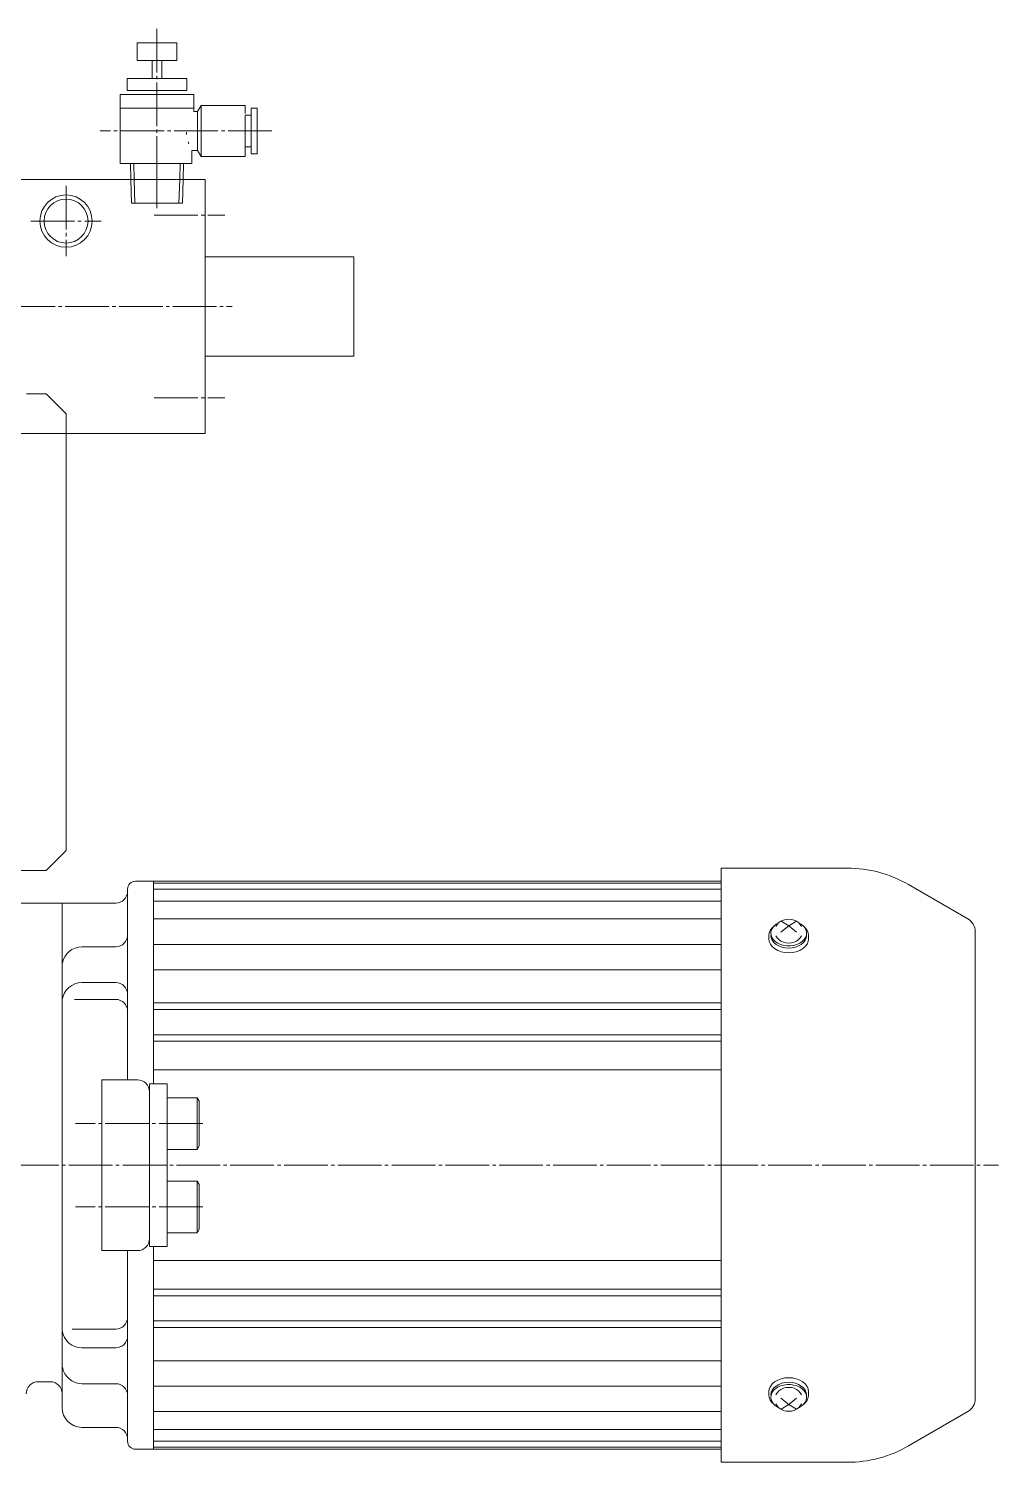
# Model space of a CAD drawing. Units: millimetres at full size. Extents: x -21196 to 21204, y -11807 to 11807.
# Drawn here: x -6608.9 to -6364.7, y -3689.1 to -3328.2 of the extents above; entities that cross this region are included whole.
import ezdxf

# ---------------------------------------------------------------- set-up
doc = ezdxf.new("R2010")
doc.units = ezdxf.units.MM
doc.header["$LTSCALE"] = 0.5
doc.linetypes.add('USER4', pattern=[27.1, 22, -1.7, 1.7, -1.7])
doc.layers.add('1-0_設備-5(241129配置図菊池追記(立面図).jww)(機器配置図 260128.dwg)', color=7, linetype='Continuous', lineweight=9)

msp = doc.modelspace()

# ---------------------------------------------------------------- linework, layer by layer
at = {"layer": '1-0_設備-5(241129配置図菊池追記(立面図).jww)(機器配置図 260128.dwg)', "linetype": 'USER4'}
for p, q in [((-6576.6215, -3328.207), (-6576.6217, -3372.1472)), ((-6547.711, -3353.9473), (-6590.9564, -3353.9473)), ((-6576.6215, -3373.4211), (-6576.6215, -3363.4211)), ((-6599.5215, -3367.7956), (-6599.5215, -3385.4987)), ((-6608.3731, -3376.6471), (-6590.67, -3376.6471)), ((-6577.3429, -3375.1471), (-6559.5215, -3375.1471)), ((-6816.5215, -3398.1471), (-6557.7151, -3398.1471)), ((-6577.3429, -3421.1471), (-6559.5215, -3421.1471)), ((-6565.1075, -3603.8471), (-6597.1171, -3603.8471)), ((-6856.2532, -3614.3471), (-6364.7245, -3614.3471)), ((-6565.0945, -3624.8471), (-6597.1171, -3624.8471))]:
    msp.add_line(p, q, dxfattribs=at)
at = {"layer": '1-0_設備-5(241129配置図菊池追記(立面図).jww)(機器配置図 260128.dwg)'}
for p, q in [((-6571.6215, -3331.7473), (-6581.6215, -3331.7473)), ((-6581.6215, -3336.2472), (-6581.6215, -3331.7473)), ((-6571.6215, -3331.7473), (-6571.6215, -3336.2472)), ((-6581.6215, -3336.2472), (-6575.3715, -3336.2472)), ((-6577.8715, -3340.7472), (-6577.8715, -3336.2472)), ((-6575.3715, -3336.2472), (-6571.6215, -3336.2472)), ((-6575.3715, -3336.2472), (-6575.3715, -3340.7472)), ((-6576.6215, -3340.7472), (-6584.1215, -3340.7472)), ((-6584.1215, -3343.7472), (-6584.1215, -3340.7472)), ((-6569.1215, -3340.7472), (-6576.6215, -3340.7472)), ((-6569.1215, -3340.7472), (-6569.1215, -3343.7472)), ((-6585.8715, -3344.7472), (-6585.8715, -3348.2472)), ((-6583.6215, -3344.7472), (-6585.8715, -3344.7472)), ((-6576.6215, -3343.7472), (-6584.1215, -3343.7472)), ((-6567.3715, -3344.7472), (-6583.6215, -3344.7472)), ((-6569.1215, -3343.7472), (-6576.6215, -3343.7472)), ((-6567.3715, -3344.7472), (-6567.3715, -3348.2472)), ((-6585.8715, -3348.2472), (-6585.8715, -3362.1473)), ((-6567.3715, -3348.2472), (-6585.8715, -3348.2472)), ((-6567.3766, -3348.2472), (-6567.3766, -3349.0472)), ((-6567.3766, -3349.0472), (-6566.3874, -3349.0472)), ((-6566.3877, -3358.8471), (-6566.3875, -3349.0472)), ((-6566.3874, -3349.0472), (-6565.5215, -3347.5475)), ((-6565.5214, -3347.5474), (-6565.5215, -3360.3473)), ((-6565.5214, -3347.5473), (-6554.4215, -3347.5473)), ((-6554.4215, -3349.5973), (-6554.4215, -3347.5473)), ((-6552.9215, -3349.9473), (-6552.9215, -3348.1973)), ((-6552.9215, -3348.1973), (-6551.4215, -3348.1973)), ((-6551.4215, -3353.9473), (-6551.4215, -3348.1973)), ((-6552.9215, -3349.9473), (-6554.4215, -3349.9473)), ((-6554.4215, -3350.0723), (-6554.4215, -3360.3473)), ((-6552.9215, -3359.6973), (-6552.9215, -3349.9473)), ((-6569.2136, -3354.2681), (-6569.1587, -3354.8757)), ((-6568.7758, -3356.6584), (-6568.5835, -3357.2299)), ((-6551.4215, -3359.6973), (-6551.4215, -3353.9473)), ((-6567.8214, -3358.8472), (-6566.3876, -3358.8472)), ((-6567.8214, -3358.8472), (-6567.8214, -3362.1473)), ((-6566.3877, -3358.8472), (-6565.5216, -3360.3474)), ((-6565.5214, -3360.3473), (-6554.4215, -3360.3473)), ((-6552.9215, -3357.9473), (-6554.4215, -3357.9473)), ((-6551.4215, -3359.6973), (-6552.9215, -3359.6973)), ((-6585.8715, -3362.1473), (-6567.8214, -3362.1473)), ((-6583.3246, -3362.1473), (-6583.1996, -3366.1471)), ((-6582.468, -3362.1473), (-6582.343, -3366.1471)), ((-6570.8998, -3366.1471), (-6570.7748, -3362.1474)), ((-6570.0434, -3366.1471), (-6569.9185, -3362.1474)), ((-6564.5215, -3366.1471), (-6708.5215, -3366.1471)), ((-6570.0434, -3366.1471), (-6583.1996, -3366.1471)), ((-6583.1996, -3366.1471), (-6583.0121, -3372.1472)), ((-6582.343, -3366.1471), (-6582.1555, -3372.1472)), ((-6571.0873, -3372.1472), (-6570.8998, -3366.1471)), ((-6570.231, -3372.1472), (-6570.0434, -3366.1471)), ((-6564.5215, -3366.1471), (-6564.5215, -3430.1471)), ((-6570.231, -3372.1472), (-6583.0124, -3372.1471)), ((-6527.0215, -3385.6471), (-6564.5215, -3385.6471)), ((-6604.5215, -3420.1471), (-6609.5215, -3420.1471)), ((-6564.5215, -3430.1471), (-6708.5215, -3430.1471)), ((-6434.5215, -3539.5471), (-6434.5215, -3689.1471)), ((-6434.5215, -3539.5471), (-6402.7744, -3539.5471)), ((-6582.0212, -3542.8471), (-6577.5212, -3542.8471)), ((-6577.5215, -3593.8471), (-6577.5215, -3542.8471)), ((-6434.5215, -3542.8471), (-6577.5215, -3542.8471)), ((-6434.5215, -3543.3471), (-6577.5215, -3543.3471)), ((-6372.4215, -3552.3066), (-6387.3744, -3543.6736)), ((-6584.0215, -3556.3471), (-6584.0215, -3544.8471)), ((-6584.0212, -3544.8471), (-6584.0212, -3592.8471)), ((-6434.5215, -3544.8471), (-6577.5215, -3544.8471)), ((-6434.5215, -3547.8471), (-6577.5215, -3547.8471)), ((-6587.0212, -3548.3471), (-6611.9915, -3548.3471)), ((-6600.5212, -3675.3471), (-6600.5212, -3548.3471)), ((-6434.5215, -3552.3471), (-6577.5215, -3552.3471)), ((-6422.4364, -3555.8561), (-6422.1838, -3555.2285)), ((-6422.1838, -3555.2285), (-6421.7725, -3554.6444)), ((-6422.0184, -3555.8222), (-6421.9069, -3555.2264)), ((-6421.9069, -3555.2264), (-6421.6388, -3554.656)), ((-6421.7725, -3554.6444), (-6421.2163, -3554.1237)), ((-6421.6388, -3554.656), (-6421.2239, -3554.1315)), ((-6421.2239, -3554.1315), (-6420.6769, -3553.6715)), ((-6420.7551, -3554.2512), (-6420.4317, -3553.7306)), ((-6420.6769, -3553.6715), (-6420.0173, -3553.2924)), ((-6420.4317, -3553.7306), (-6419.9964, -3553.2742)), ((-6419.9964, -3553.2742), (-6419.466, -3552.8997)), ((-6417.5215, -3554.1016), (-6419.5215, -3555.675)), ((-6419.466, -3552.8997), (-6418.8609, -3552.6214)), ((-6417.5215, -3554.1016), (-6419.4507, -3552.891)), ((-6418.8609, -3552.6214), (-6418.2044, -3552.4501)), ((-6418.2044, -3552.4501), (-6417.5215, -3552.3922)), ((-6417.5215, -3552.3922), (-6416.8387, -3552.4501)), ((-6417.5215, -3554.1016), (-6415.5923, -3552.891)), ((-6417.5215, -3554.1016), (-6415.5215, -3555.675)), ((-6416.8387, -3552.4501), (-6416.1821, -3552.6214)), ((-6416.1821, -3552.6214), (-6415.577, -3552.8997)), ((-6415.577, -3552.8997), (-6415.0467, -3553.2742)), ((-6415.0467, -3553.2742), (-6414.6114, -3553.7306)), ((-6415.0257, -3553.2924), (-6414.3662, -3553.6715)), ((-6414.6114, -3553.7306), (-6414.288, -3554.2512)), ((-6414.3662, -3553.6715), (-6413.8192, -3554.1315)), ((-6413.8267, -3554.1237), (-6413.2706, -3554.6444)), ((-6413.8192, -3554.1315), (-6413.4042, -3554.656)), ((-6413.4042, -3554.656), (-6413.1362, -3555.2264)), ((-6413.2706, -3554.6444), (-6412.8592, -3555.2285)), ((-6413.1362, -3555.2264), (-6413.0246, -3555.8222)), ((-6412.8592, -3555.2285), (-6412.6067, -3555.8561)), ((-6434.5215, -3558.7613), (-6577.5215, -3558.7613)), ((-6422.5215, -3556.5058), (-6422.4364, -3555.8561)), ((-6422.5215, -3556.5058), (-6422.5215, -3557.3224)), ((-6422.4255, -3558.0122), (-6422.5215, -3557.3224)), ((-6422.1409, -3558.6754), (-6422.4255, -3558.0122)), ((-6421.6789, -3559.2867), (-6422.1409, -3558.6754)), ((-6421.9351, -3557.1266), (-6422.0215, -3556.5058)), ((-6421.9696, -3556.4222), (-6422.0184, -3555.8222)), ((-6421.7621, -3557.005), (-6421.9696, -3556.4222)), ((-6421.679, -3557.7235), (-6421.9351, -3557.1266)), ((-6421.4032, -3557.5498), (-6421.7621, -3557.005)), ((-6421.2631, -3558.2736), (-6421.679, -3557.7235)), ((-6420.9059, -3558.0372), (-6421.4032, -3557.5498)), ((-6420.7035, -3558.7558), (-6421.2631, -3558.2736)), ((-6420.2879, -3558.4498), (-6420.9059, -3558.0372)), ((-6420.4317, -3557.0766), (-6420.7551, -3556.556)), ((-6420.0216, -3559.1515), (-6420.7035, -3558.7558)), ((-6419.9964, -3557.533), (-6420.4317, -3557.0766)), ((-6419.5712, -3558.7729), (-6420.2879, -3558.4498)), ((-6419.466, -3557.9075), (-6419.9964, -3557.533)), ((-6418.7813, -3558.9949), (-6419.5712, -3558.7729)), ((-6418.8609, -3558.1858), (-6419.466, -3557.9075)), ((-6418.2044, -3558.3571), (-6418.8609, -3558.1858)), ((-6417.5215, -3558.415), (-6418.2044, -3558.3571)), ((-6416.8387, -3558.3571), (-6417.5215, -3558.415)), ((-6416.1821, -3558.1858), (-6416.8387, -3558.3571)), ((-6415.4719, -3558.7729), (-6416.2618, -3558.9949)), ((-6415.577, -3557.9075), (-6416.1821, -3558.1858)), ((-6415.0467, -3557.533), (-6415.577, -3557.9075)), ((-6414.7552, -3558.4498), (-6415.4719, -3558.7729)), ((-6414.6114, -3557.0766), (-6415.0467, -3557.533)), ((-6414.3396, -3558.7558), (-6415.0215, -3559.1515)), ((-6414.1371, -3558.0372), (-6414.7552, -3558.4498)), ((-6414.288, -3556.556), (-6414.6114, -3557.0766)), ((-6413.7799, -3558.2736), (-6414.3396, -3558.7558)), ((-6413.6398, -3557.5498), (-6414.1371, -3558.0372)), ((-6413.3641, -3557.7235), (-6413.7799, -3558.2736)), ((-6413.281, -3557.005), (-6413.6398, -3557.5498)), ((-6412.9021, -3558.6754), (-6413.3642, -3559.2867)), ((-6413.108, -3557.1266), (-6413.3641, -3557.7235)), ((-6413.0735, -3556.4222), (-6413.281, -3557.005)), ((-6413.0215, -3556.5058), (-6413.108, -3557.1266)), ((-6413.0246, -3555.8222), (-6413.0735, -3556.4222)), ((-6412.6176, -3558.0122), (-6412.9021, -3558.6754)), ((-6412.5215, -3557.3224), (-6412.6176, -3558.0122)), ((-6412.6067, -3555.8561), (-6412.5215, -3556.5058)), ((-6412.5215, -3556.5058), (-6412.5215, -3557.3224)), ((-6370.5215, -3614.3471), (-6370.5215, -3555.5975)), ((-6587.0215, -3559.3471), (-6595.5215, -3559.3471)), ((-6421.0571, -3559.8224), (-6421.6789, -3559.2867)), ((-6420.2994, -3560.2621), (-6421.0571, -3559.8224)), ((-6419.435, -3560.5888), (-6420.2994, -3560.2621)), ((-6419.2436, -3559.4456), (-6420.0216, -3559.1515)), ((-6418.497, -3560.79), (-6419.435, -3560.5888)), ((-6418.3994, -3559.6267), (-6419.2436, -3559.4456)), ((-6417.9465, -3559.1079), (-6418.7813, -3558.9949)), ((-6417.5215, -3560.8579), (-6418.497, -3560.79)), ((-6417.5215, -3559.6878), (-6418.3994, -3559.6267)), ((-6417.0966, -3559.1079), (-6417.9465, -3559.1079)), ((-6416.6436, -3559.6267), (-6417.5215, -3559.6878)), ((-6416.5461, -3560.79), (-6417.5215, -3560.8579)), ((-6416.2618, -3558.9949), (-6417.0966, -3559.1079)), ((-6415.7995, -3559.4456), (-6416.6436, -3559.6267)), ((-6415.6081, -3560.5888), (-6416.5461, -3560.79)), ((-6415.0215, -3559.1515), (-6415.7995, -3559.4456)), ((-6414.7437, -3560.2621), (-6415.6081, -3560.5888)), ((-6413.986, -3559.8224), (-6414.7437, -3560.2621)), ((-6413.3642, -3559.2867), (-6413.986, -3559.8224)), ((-6513.9715, -3565.1253), (-6577.5215, -3565.1253)), ((-6434.5215, -3565.1253), (-6577.5215, -3565.1253)), ((-6587.0215, -3568.36), (-6595.5215, -3568.36)), ((-6587.0215, -3572.5994), (-6597.4272, -3572.5994)), ((-6584.0215, -3592.8471), (-6584.0215, -3571.36)), ((-6577.5215, -3573.4979), (-6513.9715, -3573.4979)), ((-6577.5215, -3573.4979), (-6434.5215, -3573.4979)), ((-6577.5215, -3575.1465), (-6513.9715, -3575.1465)), ((-6577.5215, -3575.1465), (-6434.5215, -3575.1465)), ((-6513.9007, -3581.5044), (-6577.5215, -3581.5044)), ((-6434.5215, -3581.5044), (-6577.5215, -3581.5044)), ((-6513.9715, -3583.1371), (-6577.5215, -3583.1371)), ((-6434.5215, -3583.1371), (-6577.5215, -3583.1371)), ((-6513.9715, -3590.3471), (-6577.5215, -3590.3471)), ((-6434.5215, -3590.3471), (-6577.5215, -3590.3471)), ((-6581.5215, -3592.8471), (-6590.5215, -3592.8471)), ((-6590.5215, -3592.8471), (-6590.5215, -3635.8471)), ((-6578.5215, -3634.8471), (-6578.5215, -3593.8471)), ((-6574.0215, -3593.8471), (-6578.5215, -3593.8471)), ((-6574.0215, -3634.8471), (-6574.0215, -3593.8471)), ((-6574.0215, -3610.3471), (-6574.0215, -3597.3471)), ((-6574.0215, -3597.3471), (-6566.5215, -3597.3471)), ((-6566.5215, -3597.3471), (-6566.0215, -3598.2133)), ((-6566.5215, -3597.3471), (-6566.5215, -3610.3471)), ((-6566.0215, -3598.2133), (-6566.0215, -3609.4812)), ((-6574.0215, -3610.3471), (-6566.5215, -3610.3471)), ((-6566.5215, -3610.3471), (-6566.0215, -3609.4812)), ((-6370.5215, -3614.3471), (-6370.5215, -3673.0968)), ((-6574.0215, -3618.3471), (-6574.0215, -3631.3471)), ((-6574.0215, -3618.3471), (-6566.5215, -3618.3471)), ((-6566.5215, -3618.3471), (-6566.0215, -3619.2131)), ((-6566.5215, -3631.3471), (-6566.5215, -3618.3471)), ((-6566.0215, -3630.481), (-6566.0215, -3619.2131)), ((-6566.5215, -3631.3471), (-6566.0215, -3630.481)), ((-6574.0215, -3631.3471), (-6566.5215, -3631.3471)), ((-6581.5215, -3635.8471), (-6590.5215, -3635.8471)), ((-6584.0215, -3635.8471), (-6584.0215, -3657.3343)), ((-6584.0212, -3635.8471), (-6584.0212, -3683.3471)), ((-6574.0215, -3634.8471), (-6578.5215, -3634.8471)), ((-6577.5215, -3685.8471), (-6577.5215, -3634.8471)), ((-6434.5215, -3638.3471), (-6577.5215, -3638.3471)), ((-6434.5215, -3645.5572), (-6577.5215, -3645.5572)), ((-6434.5215, -3647.1899), (-6577.5215, -3647.1899)), ((-6587.0215, -3655.6132), (-6597.9543, -3655.6132)), ((-6577.5215, -3653.5478), (-6434.5215, -3653.5478)), ((-6577.5215, -3655.1964), (-6434.5215, -3655.1964)), ((-6434.5215, -3689.1471), (-6434.5215, -3656.9438)), ((-6587.0215, -3660.3343), (-6595.5215, -3660.3343)), ((-6434.5215, -3663.569), (-6577.5215, -3663.569)), ((-6603.5212, -3668.8471), (-6606.54, -3668.8471)), ((-6587.0215, -3669.3471), (-6595.5215, -3669.3471)), ((-6434.5215, -3669.9329), (-6577.5215, -3669.9329)), ((-6422.4255, -3670.6821), (-6422.5215, -3671.3719)), ((-6422.1409, -3670.0189), (-6422.4255, -3670.6821)), ((-6421.6789, -3669.4076), (-6422.1409, -3670.0189)), ((-6421.2631, -3670.4207), (-6421.679, -3670.9708)), ((-6421.0571, -3668.8719), (-6421.6789, -3669.4076)), ((-6420.9059, -3670.657), (-6421.4032, -3671.1445)), ((-6420.7035, -3669.9385), (-6421.2631, -3670.4207)), ((-6420.2994, -3668.4322), (-6421.0571, -3668.8719)), ((-6420.2879, -3670.2445), (-6420.9059, -3670.657)), ((-6420.0216, -3669.5428), (-6420.7035, -3669.9385)), ((-6419.435, -3668.1055), (-6420.2994, -3668.4322)), ((-6419.5712, -3669.9214), (-6420.2879, -3670.2445)), ((-6419.2436, -3669.2487), (-6420.0216, -3669.5428)), ((-6418.7813, -3669.6994), (-6419.5712, -3669.9214)), ((-6418.8609, -3670.5085), (-6419.466, -3670.7868)), ((-6418.497, -3667.9043), (-6419.435, -3668.1055)), ((-6418.3994, -3669.0676), (-6419.2436, -3669.2487)), ((-6418.2044, -3670.3372), (-6418.8609, -3670.5085)), ((-6417.9465, -3669.5864), (-6418.7813, -3669.6994)), ((-6417.5215, -3667.8363), (-6418.497, -3667.9043)), ((-6417.5215, -3669.0065), (-6418.3994, -3669.0676)), ((-6417.5215, -3670.2793), (-6418.2044, -3670.3372)), ((-6417.0966, -3669.5864), (-6417.9465, -3669.5864)), ((-6416.5461, -3667.9043), (-6417.5215, -3667.8363)), ((-6416.6436, -3669.0676), (-6417.5215, -3669.0065)), ((-6416.8387, -3670.3372), (-6417.5215, -3670.2793)), ((-6416.2618, -3669.6994), (-6417.0966, -3669.5864)), ((-6416.1821, -3670.5085), (-6416.8387, -3670.3372)), ((-6415.7995, -3669.2487), (-6416.6436, -3669.0676)), ((-6415.6081, -3668.1055), (-6416.5461, -3667.9043)), ((-6415.4719, -3669.9214), (-6416.2618, -3669.6994)), ((-6415.577, -3670.7868), (-6416.1821, -3670.5085)), ((-6415.0215, -3669.5428), (-6415.7995, -3669.2487)), ((-6414.7437, -3668.4322), (-6415.6081, -3668.1055)), ((-6414.7552, -3670.2445), (-6415.4719, -3669.9214)), ((-6414.3396, -3669.9385), (-6415.0215, -3669.5428)), ((-6414.1371, -3670.657), (-6414.7552, -3670.2445)), ((-6413.986, -3668.8719), (-6414.7437, -3668.4322)), ((-6413.7799, -3670.4207), (-6414.3396, -3669.9385)), ((-6413.6398, -3671.1445), (-6414.1371, -3670.657)), ((-6413.3642, -3669.4076), (-6413.986, -3668.8719)), ((-6413.3641, -3670.9708), (-6413.7799, -3670.4207)), ((-6412.9021, -3670.0189), (-6413.3642, -3669.4076)), ((-6412.6176, -3670.6821), (-6412.9021, -3670.0189)), ((-6412.5215, -3671.3719), (-6412.6176, -3670.6821)), ((-6600.5212, -3671.8471), (-6600.5212, -3675.3471)), ((-6584.0215, -3672.3471), (-6584.0215, -3683.8471)), ((-6422.5215, -3672.1885), (-6422.5215, -3671.3719)), ((-6422.5215, -3672.1885), (-6422.4364, -3672.8382)), ((-6422.4364, -3672.8382), (-6422.1838, -3673.4658)), ((-6422.1838, -3673.4658), (-6421.7725, -3674.0499)), ((-6421.9351, -3671.5677), (-6422.0215, -3672.1885)), ((-6421.9696, -3672.2721), (-6422.0184, -3672.8721)), ((-6422.0184, -3672.8721), (-6421.9069, -3673.4679)), ((-6421.7621, -3671.6893), (-6421.9696, -3672.2721)), ((-6421.679, -3670.9708), (-6421.9351, -3671.5677)), ((-6421.9069, -3673.4679), (-6421.6388, -3674.0383)), ((-6421.7725, -3674.0499), (-6421.2163, -3674.5705)), ((-6421.4032, -3671.1445), (-6421.7621, -3671.6893)), ((-6421.6388, -3674.0383), (-6421.2239, -3674.5628)), ((-6420.4317, -3671.6176), (-6420.7551, -3672.1383)), ((-6419.9964, -3671.1613), (-6420.4317, -3671.6176)), ((-6419.466, -3670.7868), (-6419.9964, -3671.1613)), ((-6417.5215, -3674.5926), (-6419.5215, -3673.0193)), ((-6417.5215, -3674.5926), (-6415.5215, -3673.0193)), ((-6415.0467, -3671.1613), (-6415.577, -3670.7868)), ((-6414.6114, -3671.6176), (-6415.0467, -3671.1613)), ((-6414.288, -3672.1383), (-6414.6114, -3671.6176)), ((-6413.8267, -3674.5705), (-6413.2706, -3674.0499)), ((-6413.8192, -3674.5628), (-6413.4042, -3674.0383)), ((-6413.281, -3671.6893), (-6413.6398, -3671.1445)), ((-6413.4042, -3674.0383), (-6413.1362, -3673.4679)), ((-6413.108, -3671.5677), (-6413.3641, -3670.9708)), ((-6413.0735, -3672.2721), (-6413.281, -3671.6893)), ((-6413.2706, -3674.0499), (-6412.8592, -3673.4658)), ((-6413.1362, -3673.4679), (-6413.0246, -3672.8721)), ((-6413.0215, -3672.1885), (-6413.108, -3671.5677)), ((-6413.0246, -3672.8721), (-6413.0735, -3672.2721)), ((-6412.8592, -3673.4658), (-6412.6067, -3672.8382)), ((-6412.6067, -3672.8382), (-6412.5215, -3672.1885)), ((-6412.5215, -3672.1885), (-6412.5215, -3671.3719)), ((-6434.5215, -3676.3471), (-6577.5215, -3676.3471)), ((-6577.5212, -3677.0971), (-6577.5212, -3685.8471)), ((-6421.2239, -3674.5628), (-6420.6769, -3675.0228)), ((-6420.7551, -3674.4431), (-6420.4317, -3674.9637)), ((-6420.6769, -3675.0228), (-6420.0173, -3675.4019)), ((-6420.4317, -3674.9637), (-6419.9964, -3675.4201)), ((-6419.9964, -3675.4201), (-6419.466, -3675.7946)), ((-6419.466, -3675.7946), (-6418.8609, -3676.0728)), ((-6417.5215, -3674.5926), (-6419.4507, -3675.8033)), ((-6418.8609, -3676.0728), (-6418.2044, -3676.2442)), ((-6418.2044, -3676.2442), (-6417.5215, -3676.3021)), ((-6417.5215, -3674.5926), (-6415.5923, -3675.8033)), ((-6417.5215, -3676.3021), (-6416.8387, -3676.2442)), ((-6416.8387, -3676.2442), (-6416.1821, -3676.0728)), ((-6416.1821, -3676.0728), (-6415.577, -3675.7946)), ((-6415.577, -3675.7946), (-6415.0467, -3675.4201)), ((-6415.0467, -3675.4201), (-6414.6114, -3674.9637)), ((-6415.0257, -3675.4019), (-6414.3662, -3675.0228)), ((-6414.6114, -3674.9637), (-6414.288, -3674.4431)), ((-6414.3662, -3675.0228), (-6413.8192, -3674.5628)), ((-6372.4215, -3676.3877), (-6387.3744, -3685.0207)), ((-6587.0212, -3680.3471), (-6595.5212, -3680.3471)), ((-6434.5215, -3680.8471), (-6577.5215, -3680.8471)), ((-6434.5215, -3683.8471), (-6577.5215, -3683.8471)), ((-6582.0212, -3685.8471), (-6577.5212, -3685.8471)), ((-6434.5215, -3685.3471), (-6577.5215, -3685.3471)), ((-6434.5215, -3685.8471), (-6577.5215, -3685.8471)), ((-6434.5215, -3689.1471), (-6402.7744, -3689.1471))]:
    msp.add_line(p, q, dxfattribs=at)
for points in [[(-6527.0215, -3385.6471), (-6527.0215, -3410.6471), (-6564.5215, -3410.6471)], [(-6719.5215, -3530.1471), (-6719.5215, -3535.1471), (-6714.5215, -3540.1471), (-6604.5215, -3540.1471), (-6599.5215, -3535.1471), (-6599.5215, -3425.1471), (-6604.5215, -3420.1471)]]:
    msp.add_lwpolyline(points, dxfattribs=at)
for radius in [6.579, 5.541]:
    msp.add_circle((-6599.5215, -3376.6471), radius, dxfattribs=at)
for centre, radius, start, end in [((-6402.7744, -3570.3471), 30.8, 60, 90), ((-6582.0212, -3544.8471), 2, 90, 180), ((-6587.0212, -3545.3471), 3, 270, 0), ((-6374.3215, -3555.5975), 3.8, 0, 60), ((-6587.0215, -3556.3471), 3, 270, 0), ((-6595.5215, -3564.3471), 5, 90, 170.385), ((-6595.5215, -3573.36), 5, 90, 171.914), ((-6587.0215, -3571.36), 3, 0, 90), ((-6587.0215, -3575.5994), 3, 0, 90), ((-6581.5215, -3595.8471), 3, 0, 90), ((-6581.5215, -3632.8471), 3, 270, 0), ((-6587.0215, -3652.6132), 3, 270, 0), ((-6595.5215, -3655.3343), 5, 188.086, 270), ((-6587.0215, -3657.3343), 3, 270, 0), ((-6595.5215, -3664.3471), 5, 189.615, 270), ((-6606.54, -3671.8471), 3, 90, 181.11), ((-6603.5212, -3671.8471), 3, 0, 90), ((-6587.0215, -3672.3471), 3, 0, 90), ((-6374.3215, -3673.0968), 3.8, 300, 0), ((-6595.5212, -3675.3471), 5, 180, 270), ((-6587.0212, -3683.3471), 3, 0, 90), ((-6582.0212, -3683.8471), 2, 180, 270), ((-6402.7744, -3658.3471), 30.8, 270, 300)]:
    msp.add_arc(centre, radius, start, end, dxfattribs=at)

doc.saveas('drawing.dxf')
